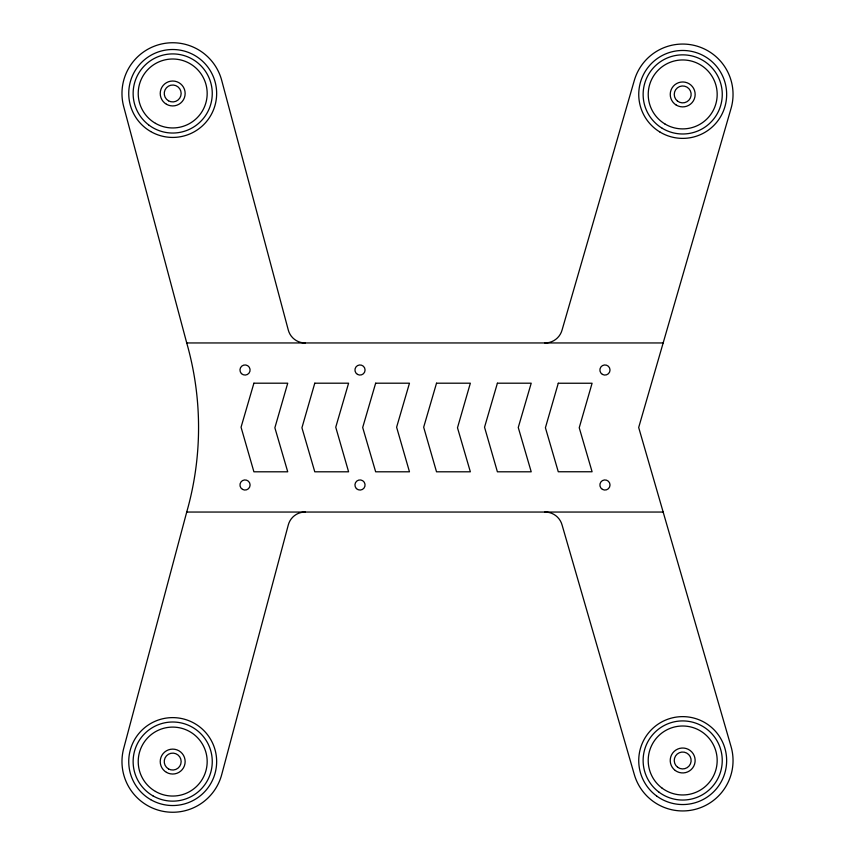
<?xml version="1.0" encoding="UTF-8"?>
<svg xmlns="http://www.w3.org/2000/svg" width="855" height="855" viewBox="0 0 855 855"><rect width="100%" height="100%" fill="white"/><g stroke="black" fill="none" stroke-linecap="round" stroke-linejoin="round"><path stroke-width="1.28" d="M305.256 342.951A17.324 17.324 0 0 1 288.242 329.88L221.712 80.402A50.723 50.723 0 0 0 159.629 44.46A50.723 50.723 0 0 0 123.686 106.544L186.721 342.951A307.864 307.864 0 0 1 186.721 512.049L123.686 748.456A50.723 50.723 0 0 0 159.629 810.54A50.723 50.723 0 0 0 221.712 774.598L288.242 525.12A17.324 17.324 0 0 1 305.256 512.049M186.721 342.951L663.159 342.951M186.721 512.049L663.159 512.049M544.795 512.049A17.581 17.581 0 0 1 562.088 525.034L634.325 774.598A50.349 50.349 0 0 0 696.686 808.958A50.349 50.349 0 0 0 731.057 746.597L638.685 427.5L731.057 108.403A50.349 50.349 0 0 0 696.686 46.042A50.349 50.349 0 0 0 634.325 80.402L562.088 329.966A17.581 17.581 0 0 1 544.795 342.951M253.903 383.2L241.057 427.222L253.903 471.8L287.729 471.8L274.872 427.778L287.729 383.2L253.903 383.2M314.779 383.2L301.933 427.778L314.779 471.8L348.594 471.8L335.748 427.222L348.594 383.2L314.779 383.2M375.655 383.2L362.691 427.5L375.655 471.8L409.47 471.8L396.613 427.222L409.47 383.2L375.655 383.2M436.52 383.2L423.674 427.222L436.52 471.8L470.346 471.8L457.489 427.778L470.346 383.2L436.52 383.2M497.396 383.2L484.539 427.222L497.396 471.8L531.212 471.8L518.258 427.5L531.212 383.2L497.396 383.2M558.272 383.243L545.415 427.746L558.272 471.757L592.088 471.757L579.23 427.746L592.088 383.243L558.272 383.243M602.412 374.405A5.077 5.077 0 0 0 610.021 370.012A5.077 5.077 0 0 0 602.412 365.619A5.077 5.077 0 0 0 602.412 374.405M241.441 373.592A5.077 5.077 0 0 0 249.927 371.327A5.077 5.077 0 0 0 243.718 365.106A5.077 5.077 0 0 0 241.441 373.592M155.46 123.344A34.489 34.489 0 0 0 207.177 93.473A34.489 34.489 0 0 0 155.46 63.612A34.489 34.489 0 0 0 155.46 123.344M166.469 104.267A12.451 12.451 0 0 0 185.15 93.473A12.451 12.451 0 0 0 166.469 82.689A12.451 12.451 0 0 0 166.469 104.267M150.672 131.52A43.968 43.968 0 0 0 216.657 93.526A43.968 43.968 0 0 0 150.758 55.372A43.968 43.968 0 0 0 150.672 131.52M148.61 124.862A39.565 39.565 0 0 0 211.922 98.646A39.565 39.565 0 0 0 157.555 56.922A39.565 39.565 0 0 0 148.61 124.862M168.467 100.794A8.454 8.454 0 0 0 181.153 93.473A8.454 8.454 0 0 0 168.467 86.152A8.454 8.454 0 0 0 168.467 100.794M356.417 488.579A5.077 5.077 0 0 0 364.903 486.303A5.077 5.077 0 0 0 358.694 480.093A5.077 5.077 0 0 0 356.417 488.579M242.489 489.381A5.077 5.077 0 0 0 250.098 484.988A5.077 5.077 0 0 0 242.489 480.596A5.077 5.077 0 0 0 242.489 489.381M675.279 770.494A12.451 12.451 0 0 0 695.062 761.891A12.451 12.451 0 0 0 677.716 749.055A12.451 12.451 0 0 0 675.279 770.494M677.662 767.277A8.454 8.454 0 0 0 691.086 761.442A8.454 8.454 0 0 0 679.319 752.731A8.454 8.454 0 0 0 677.662 767.277M656.629 795.994A43.968 43.968 0 0 0 726.387 765.46A43.968 43.968 0 0 0 665.062 720.316A43.968 43.968 0 0 0 656.629 795.994M659.152 792.286A39.565 39.565 0 0 0 721.994 764.958A39.565 39.565 0 0 0 666.911 724.196A39.565 39.565 0 0 0 659.152 792.286M662.176 788.203A34.489 34.489 0 0 0 716.95 764.381A34.489 34.489 0 0 0 668.941 728.855A34.489 34.489 0 0 0 662.176 788.203M357.476 374.405A5.077 5.077 0 0 0 365.074 370.012A5.077 5.077 0 0 0 357.476 365.619A5.077 5.077 0 0 0 357.476 374.405M155.46 791.441A34.489 34.489 0 0 0 207.177 761.581A34.489 34.489 0 0 0 155.46 731.709A34.489 34.489 0 0 0 155.46 791.441M166.469 772.364A12.451 12.451 0 0 0 185.15 761.581A12.451 12.451 0 0 0 166.469 750.786A12.451 12.451 0 0 0 166.469 772.364M150.715 799.649A43.968 43.968 0 0 0 216.657 761.581A43.968 43.968 0 0 0 150.715 723.501A43.968 43.968 0 0 0 150.715 799.649M152.917 795.845A39.565 39.565 0 0 0 212.264 761.581A39.565 39.565 0 0 0 152.917 727.306A39.565 39.565 0 0 0 152.917 795.845M168.467 768.902A8.454 8.454 0 0 0 181.153 761.581A8.454 8.454 0 0 0 168.467 754.249A8.454 8.454 0 0 0 168.467 768.902M602.412 489.381A5.077 5.077 0 0 0 610.021 484.988A5.077 5.077 0 0 0 602.412 480.596A5.077 5.077 0 0 0 602.412 489.381M676.262 105.09A12.451 12.451 0 0 0 695.158 94.67A12.451 12.451 0 0 0 676.69 83.523A12.451 12.451 0 0 0 676.262 105.09M677.427 101.029A8.454 8.454 0 0 0 691.064 95.685A8.454 8.454 0 0 0 679.618 86.547A8.454 8.454 0 0 0 677.427 101.029M659.985 132.065A43.968 43.968 0 0 0 726.654 95.279A43.968 43.968 0 0 0 661.471 55.928A43.968 43.968 0 0 0 659.985 132.065M662.251 128.293A39.565 39.565 0 0 0 722.261 95.194A39.565 39.565 0 0 0 663.587 59.775A39.565 39.565 0 0 0 662.251 128.293M664.88 123.943A34.489 34.489 0 0 0 717.174 95.097A34.489 34.489 0 0 0 666.045 64.232A34.489 34.489 0 0 0 664.88 123.943"/></g></svg>
